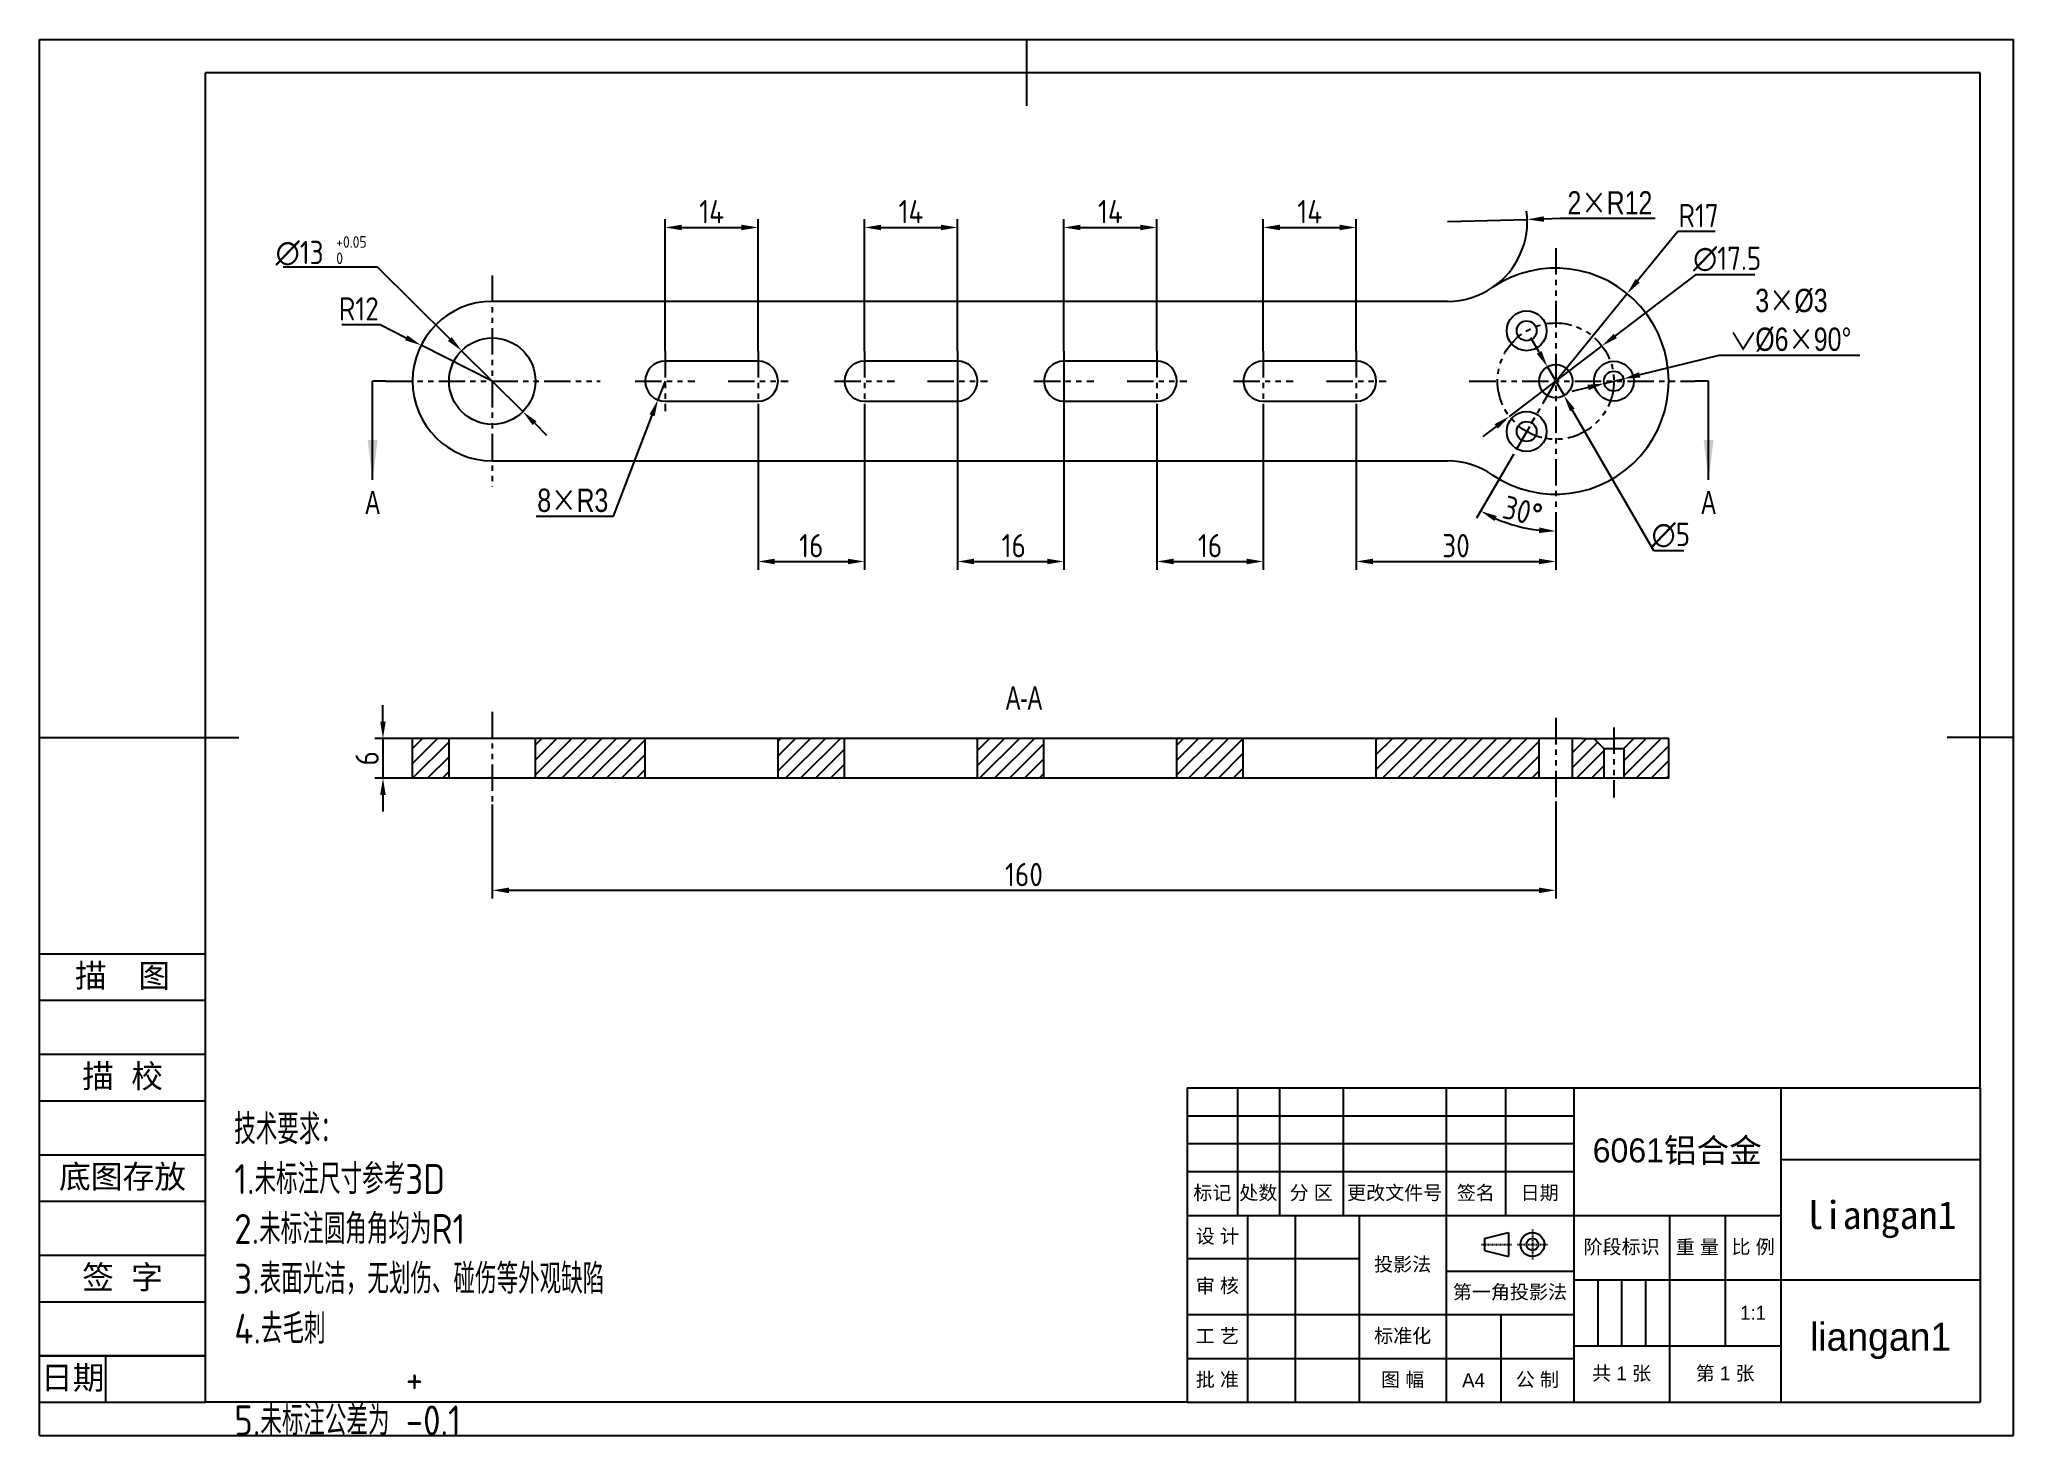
# Model space of a CAD drawing. Header units: millimetres. Extents: x 0 to 297, y 0 to 210.
import ezdxf
from ezdxf.enums import TextEntityAlignment as Align

# ---------------------------------------------------------------- set-up
doc = ezdxf.new("R2010")
doc.units = ezdxf.units.MM
doc.header["$LTSCALE"] = 0.25
doc.header["$PDMODE"] = 3
doc.header["$PDSIZE"] = 1
doc.linetypes.add('CENTER', pattern=[0.6, 0.375, -0.075, 0.075, -0.075])
doc.linetypes.add('PHANTOM2', pattern=[31.75, 15.875, -3.175, 3.175, -3.175, 3.175, -3.175])
doc.layers.get('0').update_dxf_attribs({"linetype": 'CONTINUOUS'})
doc.layers.get('Defpoints').update_dxf_attribs({"linetype": 'CONTINUOUS'})
for name, color, linetype in [('0细实线', 7, 'CONTINUOUS'), ('1尺寸线', 3, 'CONTINUOUS'), ('2双点画线', 6, 'PHANTOM2'), ('BMQZJ_DXF_TEXT', 7, 'CONTINUOUS'), ('后壳_DXF_FORMAT', 7, 'CONTINUOUS'), ('后壳_DXF_HATCHING', 7, 'CONTINUOUS'), ('连杆1_DXF_CONTINUOUS_LINE', 7, 'CONTINUOUS')]:
    doc.layers.add(name, color=color, linetype=linetype)
doc.styles.get("Standard").update_dxf_attribs({"font": 'CHANGFANGSONG.TTF'})
doc.styles.add('TEXTSTYLE_1', font='gdt', dxfattribs={"width": 0.8})
doc.styles.add('TEXTSTYLE_2', font='CHANGFANGSONG.TTF')
doc.styles.add('字母', font='gbenor.shx', dxfattribs={"height": 3.5, "bigfont": 'gbcbig.shx'})
doc.styles.add('汉字', font='gbenor.shx', dxfattribs={"height": 5, "bigfont": 'gbcbig.shx'})
doc.dimstyles.get("Standard").update_dxf_attribs({"dimtxt": 3.5, "dimasz": 3.5, "dimexe": 1.5, "dimexo": 0, "dimtad": 1, "dimdsep": 46, "dimtxsty": 'STANDARD', "dimblk": '_FILLED', "dimblk1": '_FILLED', "dimblk2": '_FILLED', "dimcen": 0.09, "dimclrt": 3, "dimazin": 2, "dimtol": 1, "dimtp": 0.01, "dimtm": 0.01, "dimtfac": 1, "dimtofl": 0, "dimtmove": 0, "dimatfit": 3, "dimldrblk": '_FILLED', "dimfxl": 1, "dimtolj": 1, "dimarcsym": 0})
doc.dimstyles.new('正常', dxfattribs={"dimtxt": 3.5, "dimasz": 2.5, "dimexe": 1.25, "dimexo": 0, "dimtad": 1, "dimtoh": 1, "dimdsep": 46, "dimtxsty": '字母', "dimcen": 2.5, "dimclrd": 3, "dimclre": 3, "dimclrt": 3, "dimadec": 0, "dimazin": 0, "dimtfac": 1, "dimtmove": 0, "dimatfit": 3, "dimfxl": 1, "dimarcsym": 0})

# ---------------------------------------------------------------- blocks, each defined once
blk = doc.blocks.new('*T5')
at = {"layer": '后壳_DXF_FORMAT', "color": 0, "linetype": 'ByBlock', "lineweight": -2, "transparency": 16777216}
for p, q in [((0, 67.48), (25, 67.48)), ((0, 0), (0, 67.48)), ((25, 0), (25, 67.48)), ((0, 60.48), (25, 60.48)), ((0, 52.36), (25, 52.36)), ((0, 45.36), (25, 45.36)), ((0, 37.24), (25, 37.24)), ((0, 30.24), (25, 30.24)), ((0, 22.12), (25, 22.12)), ((0, 15.12), (25, 15.12)), ((0, 7), (25, 7)), ((10, 0), (10, 7)), ((0, 0), (25, 0))]:
    blk.add_line(p, q, dxfattribs=at)
at = {"layer": '后壳_DXF_FORMAT', "color": 3, "linetype": 'Continuous', "transparency": 16777216, "char_height": 3.5, "attachment_point": 5, "style": 'TEXTSTYLE_2'}
for s, insert, width in [('{\\fSimSun|b0|i0|c134|p2;描  图}', (12.5, 63.98), 24.88), ('描  校', (12.5, 48.86), 24.88), ('底图存放', (12.5, 33.74), 24.88), ('签  字', (12.5, 18.62), 24.88), ('日期', (5, 3.5), 9.88)]:
    blk.add_mtext(s, dxfattribs=dict(at, insert=insert, width=width))
blk = doc.blocks.new('*T6')
at = {"layer": '后壳_DXF_FORMAT', "color": 0, "linetype": 'ByBlock', "lineweight": -2, "transparency": 16777216}
for p, q in [((0, 0), (119.32, 0)), ((0, 0), (0, -47.3)), ((7.55, 0), (7.55, -19.2)), ((13.86, 0), (13.86, -19.2)), ((23.46, 0), (23.46, -19.2)), ((38.96, 0), (38.96, -47.3)), ((47.87, 0), (47.87, -19.2)), ((58.15, 0), (58.15, -47.3)), ((89.32, 0), (89.32, -47.3)), ((119.32, 0), (119.32, -47.3)), ((0, -4.2), (58.15, -4.2)), ((0, -8.4), (58.15, -8.4)), ((89.32, -10.8), (119.32, -10.8)), ((0, -12.6), (58.15, -12.6)), ((0, -19.2), (89.32, -19.2)), ((9.06, -19.2), (9.06, -47.3)), ((16.26, -19.2), (16.26, -47.3)), ((25.86, -19.2), (25.86, -47.3)), ((72.55, -19.2), (72.55, -47.3)), ((80.95, -19.2), (80.95, -38.82)), ((0, -25.67), (25.86, -25.67)), ((38.96, -27.56), (58.15, -27.56)), ((58.15, -28.87), (119.32, -28.87)), ((61.75, -28.87), (61.75, -38.82)), ((65.35, -28.87), (65.35, -38.82)), ((68.95, -28.87), (68.95, -38.82)), ((0, -34.11), (58.15, -34.11)), ((47.18, -34.11), (47.18, -47.3)), ((0, -40.7), (58.15, -40.7)), ((58.15, -38.82), (89.32, -38.82)), ((0, -47.3), (119.32, -47.3))]:
    blk.add_line(p, q, dxfattribs=at)
at = {"layer": '后壳_DXF_FORMAT', "color": 3, "linetype": 'Continuous', "transparency": 16777216, "attachment_point": 5}
for s, insert, char_height, width in [('6061{\\fSimSun|b0|i0|c134|p2;铝合金}', (73.73, -9.6), 3.6, 31.0975), ('标记', (3.77, -15.9), 2.1, 7.474), ('处数', (10.7, -15.9), 2.1, 6.2372), ('分 区', (18.66, -15.9), 2.1, 9.528), ('更改文件号', (31.21, -15.9), 2.1, 15.4332), ('签名', (43.41, -15.9), 2.1, 8.836), ('日期', (53.01, -15.9), 2.1, 10.2064), ('设 计', (4.53, -22.43), 2.1, 8.9832), ('{\\fSimSun|b0|i0|c134|p2;阶段标识}', (65.35, -24.03), 2.1, 14.328), ('重 量', (76.75, -24.03), 2.1, 8.328), ('比 例', (85.13, -24.03), 2.1, 8.2975), ('投影法', (32.41, -26.65), 2.1, 13.0332), ('审 核', (4.53, -29.89), 2.1, 8.9832), ('第一角投影法', (48.55, -30.83), 2.1, 19.1144), ('1:1', (85.13, -33.84), 2.1, 8.2975), ('liangan1', (104.32, -38.08), 4.2, 29.928), ('工 艺', (4.53, -37.41), 2.1, 8.9832), ('标准化', (32.41, -37.41), 2.1, 13.0332), ('第 1 张', (80.93, -43.06), 2.1, 16.6975), ('批 准', (4.53, -44), 2.1, 8.9832), ('图 幅', (32.41, -44), 2.1, 13.0332), ('A4', (43.07, -44), 2.1, 8.1508), ('公 制', (52.67, -44), 2.1, 10.8917), ('共 1 张', (65.35, -43.06), 2.1, 14.328)]:
    blk.add_mtext(s, dxfattribs=dict(at, insert=insert, char_height=char_height, width=width))
at = {"layer": '后壳_DXF_FORMAT', "color": 0, "linetype": 'Continuous', "transparency": 16777216, "insert": (104.32, -19.83), "char_height": 4.2, "width": 29.928, "attachment_point": 5}
blk.add_mtext('{\\fSimSun|b0|i0|c134|p2;\\C3;liangan1}', dxfattribs=at)
blk = doc.blocks.new('FIRST_ANG02_BL2', base_point=(178, 28))
at = {"layer": '后壳_DXF_FORMAT', "color": 7, "linetype": 'Continuous'}
for p, q in [((170.5, 29.5), (176.5, 31)), ((176.5, 31), (176.5, 25)), ((170.5, 29.5), (170.5, 26.5)), ((170.5, 26.5), (176.5, 25))]:
    blk.add_line(p, q, dxfattribs=at)
at = {"layer": '后壳_DXF_FORMAT', "color": 1, "linetype": 'CENTER'}
for p, q in [((182.5, 31.75), (182.5, 24.25)), ((169.75, 28), (177.25, 28)), ((178.75, 28), (186.25, 28))]:
    blk.add_line(p, q, dxfattribs=at)
at = {"layer": '后壳_DXF_FORMAT', "color": 7, "linetype": 'Continuous'}
for radius in [3, 1.5]:
    blk.add_circle((182.5, 28), radius, dxfattribs=at)
blk = doc.blocks.new('*D163')
at = {"layer": '1尺寸线', "color": 3, "lineweight": -2, "transparency": 16777216}
for p, q in [((36.66, 175.82), (50.79, 175.82)), ((50.79, 175.82), (61.74, 164.95)), ((72.73, 154.02), (63.51, 163.19)), ((74.51, 152.26), (76.28, 150.5))]:
    blk.add_line(p, q, dxfattribs=at)
at = {"layer": '1尺寸线', "color": 3, "transparency": 16777216}
for points in [[(62.03, 165.24), (61.45, 164.65), (63.51, 163.19)], [(74.8, 152.56), (74.21, 151.97), (72.73, 154.02)]]:
    blk.add_solid(points, dxfattribs=at)
at = {"layer": 'Defpoints', "color": 0, "transparency": 16777216}
for p in [(63.51, 163.19), (72.73, 154.02)]:
    blk.add_point(p, dxfattribs=at)
at = {"layer": '1尺寸线', "color": 3, "transparency": 16777216, "insert": (42.38, 178.2), "char_height": 3.5, "attachment_point": 5, "style": '字母'}
blk.add_mtext('∅13 {\\H0.5x;\\S+0.05^ 0;}', dxfattribs=at)
blk = doc.blocks.new('*D164')
at = {"layer": '1尺寸线', "color": 3, "lineweight": -2, "transparency": 16777216}
for p, q in [((45.48, 167.11), (51.24, 167.11)), ((51.24, 167.11), (55.17, 165.13)), ((68.12, 158.61), (57.41, 164))]:
    blk.add_line(p, q, dxfattribs=at)
at = {"layer": '1尺寸线', "color": 3, "transparency": 16777216}
blk.add_solid([(55.36, 165.5), (54.99, 164.76), (57.41, 164)], dxfattribs=at)
at = {"layer": 'Defpoints', "color": 0, "transparency": 16777216}
for p in [(57.41, 164), (68.12, 158.61)]:
    blk.add_point(p, dxfattribs=at)
at = {"layer": '1尺寸线', "color": 3, "transparency": 16777216, "insert": (48.05, 169.48), "char_height": 3.5, "attachment_point": 5, "style": '字母'}
blk.add_mtext('R12', dxfattribs=at)
blk = doc.blocks.new('*D166')
at = {"layer": '1尺寸线', "color": 3, "lineweight": -2, "transparency": 16777216}
for p, q in [((94.12, 163.11), (94.12, 182.97)), ((96.62, 181.72), (105.62, 181.72)), ((108.12, 163.11), (108.12, 182.97))]:
    blk.add_line(p, q, dxfattribs=at)
at = {"layer": '1尺寸线', "color": 3, "transparency": 16777216}
for points in [[(96.62, 182.14), (96.62, 181.31), (94.12, 181.72)], [(105.62, 182.14), (105.62, 181.31), (108.12, 181.72)]]:
    blk.add_solid(points, dxfattribs=at)
at = {"layer": 'Defpoints', "color": 0, "transparency": 16777216}
for p in [(108.12, 181.72), (94.12, 163.11), (108.12, 163.11)]:
    blk.add_point(p, dxfattribs=at)
at = {"layer": '1尺寸线', "color": 3, "transparency": 16777216, "insert": (101.12, 184.1), "char_height": 3.5, "attachment_point": 5, "style": '字母'}
blk.add_mtext('14', dxfattribs=at)
blk = doc.blocks.new('*D170')
at = {"layer": '1尺寸线', "color": 3, "lineweight": -2, "transparency": 16777216}
for p, q in [((108.12, 154.11), (108.12, 130.23)), ((124.12, 154.11), (124.12, 130.23)), ((110.62, 131.48), (121.62, 131.48))]:
    blk.add_line(p, q, dxfattribs=at)
at = {"layer": '1尺寸线', "color": 3, "transparency": 16777216}
for points in [[(110.62, 131.9), (110.62, 131.06), (108.12, 131.48)], [(121.62, 131.9), (121.62, 131.06), (124.12, 131.48)]]:
    blk.add_solid(points, dxfattribs=at)
at = {"layer": 'Defpoints', "color": 0, "transparency": 16777216}
for p in [(108.12, 154.11), (124.12, 154.11), (124.12, 131.48)]:
    blk.add_point(p, dxfattribs=at)
at = {"layer": '1尺寸线', "color": 3, "transparency": 16777216, "insert": (116.12, 133.86), "char_height": 3.5, "attachment_point": 5, "style": '字母'}
blk.add_mtext('16', dxfattribs=at)
blk = doc.blocks.new('*D171')
at = {"layer": '1尺寸线', "color": 3, "linetype": 'ByBlock', "lineweight": -2, "transparency": 16777216}
for p, q in [((124.12, 163.11), (124.12, 182.97)), ((126.62, 181.72), (135.62, 181.72)), ((138.12, 163.11), (138.12, 182.97))]:
    blk.add_line(p, q, dxfattribs=at)
at = {"layer": '1尺寸线', "color": 3, "linetype": 'ByBlock', "transparency": 16777216}
for points in [[(126.62, 182.14), (126.62, 181.31), (124.12, 181.72)], [(135.62, 182.14), (135.62, 181.31), (138.12, 181.72)]]:
    blk.add_solid(points, dxfattribs=at)
at = {"layer": 'Defpoints', "color": 0, "linetype": 'ByBlock', "transparency": 16777216}
for p in [(138.12, 181.72), (124.12, 163.11), (138.12, 163.11)]:
    blk.add_point(p, dxfattribs=at)
at = {"layer": '1尺寸线', "color": 3, "linetype": 'ByBlock', "transparency": 16777216, "insert": (131.12, 184.1), "char_height": 3.5, "attachment_point": 5, "style": '字母'}
blk.add_mtext('14', dxfattribs=at)
blk = doc.blocks.new('*D183')
at = {"layer": '1尺寸线', "color": 3, "lineweight": -2, "transparency": 16777216}
for p, q in [((138.12, 163.11), (138.12, 130.23)), ((154.12, 163.11), (154.12, 130.23)), ((140.62, 131.48), (151.62, 131.48))]:
    blk.add_line(p, q, dxfattribs=at)
at = {"layer": '1尺寸线', "color": 3, "transparency": 16777216}
for points in [[(140.62, 131.9), (140.62, 131.06), (138.12, 131.48)], [(151.62, 131.9), (151.62, 131.06), (154.12, 131.48)]]:
    blk.add_solid(points, dxfattribs=at)
at = {"layer": 'Defpoints', "color": 0, "transparency": 16777216}
for p in [(138.12, 163.11), (154.12, 163.11), (154.12, 131.48)]:
    blk.add_point(p, dxfattribs=at)
at = {"layer": '1尺寸线', "color": 3, "transparency": 16777216, "insert": (146.58, 133.86), "char_height": 3.5, "attachment_point": 5, "style": '字母'}
blk.add_mtext('16', dxfattribs=at)
blk = doc.blocks.new('*D184')
at = {"layer": '1尺寸线', "color": 3, "lineweight": -2, "transparency": 16777216}
for p, q in [((154.12, 163.11), (154.12, 182.97)), ((156.62, 181.72), (165.62, 181.72)), ((168.12, 163.11), (168.12, 182.97))]:
    blk.add_line(p, q, dxfattribs=at)
at = {"layer": '1尺寸线', "color": 3, "transparency": 16777216}
for points in [[(156.62, 182.14), (156.62, 181.31), (154.12, 181.72)], [(165.62, 182.14), (165.62, 181.31), (168.12, 181.72)]]:
    blk.add_solid(points, dxfattribs=at)
at = {"layer": 'Defpoints', "color": 0, "transparency": 16777216}
for p in [(168.12, 181.72), (154.12, 163.11), (168.12, 163.11)]:
    blk.add_point(p, dxfattribs=at)
at = {"layer": '1尺寸线', "color": 3, "transparency": 16777216, "insert": (161.12, 184.1), "char_height": 3.5, "attachment_point": 5, "style": '字母'}
blk.add_mtext('14', dxfattribs=at)
blk = doc.blocks.new('*D185')
at = {"layer": '1尺寸线', "color": 3, "lineweight": -2, "transparency": 16777216}
for p, q in [((168.12, 154.11), (168.12, 130.23)), ((184.12, 154.11), (184.12, 130.23)), ((170.62, 131.48), (181.62, 131.48))]:
    blk.add_line(p, q, dxfattribs=at)
at = {"layer": '1尺寸线', "color": 3, "transparency": 16777216}
for points in [[(170.62, 131.9), (170.62, 131.06), (168.12, 131.48)], [(181.62, 131.9), (181.62, 131.06), (184.12, 131.48)]]:
    blk.add_solid(points, dxfattribs=at)
at = {"layer": 'Defpoints', "color": 0, "transparency": 16777216}
for p in [(168.12, 154.11), (184.12, 154.11), (184.12, 131.48)]:
    blk.add_point(p, dxfattribs=at)
at = {"layer": '1尺寸线', "color": 3, "transparency": 16777216, "insert": (176.12, 133.86), "char_height": 3.5, "attachment_point": 5, "style": '字母'}
blk.add_mtext('16', dxfattribs=at)
blk = doc.blocks.new('*D186')
at = {"layer": '1尺寸线', "color": 3, "lineweight": -2, "transparency": 16777216}
for p, q in [((184.12, 163.11), (184.12, 182.97)), ((186.62, 181.72), (195.62, 181.72)), ((198.12, 163.11), (198.12, 182.97))]:
    blk.add_line(p, q, dxfattribs=at)
at = {"layer": '1尺寸线', "color": 3, "transparency": 16777216}
for points in [[(186.62, 182.14), (186.62, 181.31), (184.12, 181.72)], [(195.62, 182.14), (195.62, 181.31), (198.12, 181.72)]]:
    blk.add_solid(points, dxfattribs=at)
at = {"layer": 'Defpoints', "color": 0, "transparency": 16777216}
for p in [(198.12, 181.72), (184.12, 163.11), (198.12, 163.11)]:
    blk.add_point(p, dxfattribs=at)
at = {"layer": '1尺寸线', "color": 3, "transparency": 16777216, "insert": (191.12, 184.1), "char_height": 3.5, "attachment_point": 5, "style": '字母'}
blk.add_mtext('14', dxfattribs=at)
blk = doc.blocks.new('*D187')
at = {"layer": '1尺寸线', "color": 3, "lineweight": -2, "transparency": 16777216}
for p, q in [((198.12, 154.11), (198.12, 130.23)), ((228.12, 138.61), (228.12, 130.23)), ((200.62, 131.48), (225.62, 131.48))]:
    blk.add_line(p, q, dxfattribs=at)
at = {"layer": '1尺寸线', "color": 3, "transparency": 16777216}
for points in [[(200.62, 131.9), (200.62, 131.06), (198.12, 131.48)], [(225.62, 131.9), (225.62, 131.06), (228.12, 131.48)]]:
    blk.add_solid(points, dxfattribs=at)
at = {"layer": 'Defpoints', "color": 0, "transparency": 16777216}
for p in [(198.12, 154.11), (228.12, 138.61), (228.12, 131.48)]:
    blk.add_point(p, dxfattribs=at)
at = {"layer": '1尺寸线', "color": 3, "transparency": 16777216, "insert": (213.12, 133.86), "char_height": 3.5, "attachment_point": 5, "style": '字母'}
blk.add_mtext('30', dxfattribs=at)
blk = doc.blocks.new('*D188')
at = {"layer": '1尺寸线', "color": 3, "lineweight": -2, "transparency": 16777216}
for p, q in [((94.12, 158.61), (93.05, 155.8)), ((86.35, 138.28), (92.16, 153.47)), ((74.75, 138.28), (86.35, 138.28))]:
    blk.add_line(p, q, dxfattribs=at)
at = {"layer": '1尺寸线', "color": 3, "transparency": 16777216}
blk.add_solid([(91.77, 153.62), (92.55, 153.32), (93.05, 155.8)], dxfattribs=at)
at = {"layer": 'Defpoints', "color": 0, "transparency": 16777216}
for p in [(94.12, 158.61), (93.05, 155.8)]:
    blk.add_point(p, dxfattribs=at)
at = {"layer": '1尺寸线', "color": 3, "transparency": 16777216, "insert": (80.24, 140.66), "char_height": 3.5, "attachment_point": 5, "style": 'TEXTSTYLE_1'}
blk.add_mtext('8{\\fMS Gothic|b0|i0|c128|p49;\\C256;×}R3', dxfattribs=at)
blk = doc.blocks.new('*D191')
at = {"layer": '1尺寸线', "color": 3, "lineweight": -2, "transparency": 16777216}
for p, q in [((246.51, 181.14), (240.45, 173.71)), ((252.1, 181.14), (246.51, 181.14)), ((228.12, 158.61), (238.87, 171.78))]:
    blk.add_line(p, q, dxfattribs=at)
at = {"layer": '1尺寸线', "color": 3, "transparency": 16777216}
blk.add_solid([(240.13, 173.98), (240.78, 173.45), (238.87, 171.78)], dxfattribs=at)
at = {"layer": 'Defpoints', "color": 0, "transparency": 16777216}
for p in [(238.87, 171.78), (228.12, 158.61)]:
    blk.add_point(p, dxfattribs=at)
at = {"layer": '1尺寸线', "color": 3, "transparency": 16777216, "insert": (249.62, 183.51), "char_height": 3.5, "attachment_point": 5, "style": '字母'}
blk.add_mtext('R17', dxfattribs=at)
blk = doc.blocks.new('*D193')
at = {"layer": '1尺寸线', "color": 3, "lineweight": -2, "transparency": 16777216}
for p, q in [((51.68, 107.37), (51.68, 109.87)), ((56.12, 104.87), (50.43, 104.87)), ((51.68, 104.87), (51.68, 98.87)), ((56.12, 98.87), (50.43, 98.87)), ((51.68, 96.37), (51.68, 93.87))]:
    blk.add_line(p, q, dxfattribs=at)
at = {"layer": '1尺寸线', "color": 3, "transparency": 16777216}
for points in [[(51.26, 107.37), (52.09, 107.37), (51.68, 104.87)], [(51.26, 96.37), (52.09, 96.37), (51.68, 98.87)]]:
    blk.add_solid(points, dxfattribs=at)
at = {"layer": 'Defpoints', "color": 0, "transparency": 16777216}
for p in [(56.12, 104.87), (51.68, 98.87), (56.12, 98.87)]:
    blk.add_point(p, dxfattribs=at)
at = {"layer": '1尺寸线', "color": 3, "transparency": 16777216, "insert": (49.3, 101.87), "char_height": 3.5, "attachment_point": 5, "rotation": 90, "style": '字母'}
blk.add_mtext('6', dxfattribs=at)
blk = doc.blocks.new('*D194')
at = {"layer": '1尺寸线', "color": 3, "lineweight": -2, "transparency": 16777216}
for p, q in [((211.84, 182.61), (223.84, 182.93)), ((228.84, 183.06), (226.34, 182.99)), ((243.1, 183.06), (228.84, 183.06))]:
    blk.add_line(p, q, dxfattribs=at)
blk.add_arc((211.84, 182.61), 12, 304.1484, 7.4991, dxfattribs=at)
at = {"layer": '1尺寸线', "color": 3, "transparency": 16777216}
blk.add_solid([(226.33, 183.41), (226.35, 182.58), (223.84, 182.93)], dxfattribs=at)
at = {"layer": 'Defpoints', "color": 0, "transparency": 16777216}
for p in [(211.84, 182.61), (223.84, 182.93)]:
    blk.add_point(p, dxfattribs=at)
at = {"layer": '1尺寸线', "color": 3, "transparency": 16777216, "insert": (236.28, 185.43), "char_height": 3.5, "attachment_point": 5, "style": '字母'}
blk.add_mtext('{\\Fgdt|c134;\\W0.8;2\\fMS Gothic|b0|i0|c128|p49;\\C256;×\\Fgdt|c134;\\C3;R12}', dxfattribs=at)
blk = doc.blocks.new('*D195')
at = {"layer": '1尺寸线', "color": 3, "lineweight": -2, "transparency": 16777216}
for p, q in [((228.12, 95.38), (228.12, 80.76)), ((68.12, 94.94), (68.12, 80.76)), ((70.62, 82.01), (225.62, 82.01))]:
    blk.add_line(p, q, dxfattribs=at)
at = {"layer": '1尺寸线', "color": 3, "transparency": 16777216}
for points in [[(70.62, 82.42), (70.62, 81.59), (68.12, 82.01)], [(225.62, 82.42), (225.62, 81.59), (228.12, 82.01)]]:
    blk.add_solid(points, dxfattribs=at)
at = {"layer": 'Defpoints', "color": 0, "transparency": 16777216}
for p in [(228.12, 95.38), (68.12, 94.94), (228.12, 82.01)]:
    blk.add_point(p, dxfattribs=at)
at = {"layer": '1尺寸线', "color": 3, "transparency": 16777216, "insert": (148.12, 84.38), "char_height": 3.5, "attachment_point": 5, "style": '字母'}
blk.add_mtext('160', dxfattribs=at)
blk = doc.blocks.new('*D197')
at = {"layer": '1尺寸线', "color": 3, "lineweight": -2, "transparency": 16777216}
for p, q in [((221.75, 147.56), (216.22, 137.98)), ((228.12, 138.61), (228.12, 134.79))]:
    blk.add_line(p, q, dxfattribs=at)
blk.add_arc((228.12, 158.61), 22.56, 246.3515, 263.6485, dxfattribs=at)
at = {"layer": '1尺寸线', "color": 3, "transparency": 16777216}
for points in [[(218.88, 137.56), (219.26, 138.31), (216.84, 139.06)], [(225.65, 136.6), (225.6, 135.76), (228.12, 136.04)]]:
    blk.add_solid(points, dxfattribs=at)
at = {"layer": 'Defpoints', "color": 0, "transparency": 16777216}
for p in [(228.12, 178.6), (228.12, 158.61), (221.75, 147.56), (220.41, 137.4), (228.12, 138.61)]:
    blk.add_point(p, dxfattribs=at)
at = {"layer": '1尺寸线', "color": 3, "transparency": 16777216, "insert": (223.14, 139.04), "char_height": 3.5, "attachment_point": 5, "rotation": 345.698, "style": '字母'}
blk.add_mtext('30°', dxfattribs=at)
blk = doc.blocks.new('*D198')
at = {"layer": '1尺寸线', "color": 3, "lineweight": -2, "transparency": 16777216}
for p, q in [((249.15, 174.59), (237.08, 165.41)), ((258.06, 174.59), (249.15, 174.59)), ((221.16, 153.31), (235.09, 163.9)), ((219.17, 151.8), (217.18, 150.28))]:
    blk.add_line(p, q, dxfattribs=at)
at = {"layer": '1尺寸线', "color": 3, "transparency": 16777216}
for points in [[(236.83, 165.75), (237.33, 165.08), (235.09, 163.9)], [(218.92, 152.13), (219.42, 151.46), (221.16, 153.31)]]:
    blk.add_solid(points, dxfattribs=at)
at = {"layer": 'Defpoints', "color": 0, "transparency": 16777216}
for p in [(235.09, 163.9), (221.16, 153.31)]:
    blk.add_point(p, dxfattribs=at)
at = {"layer": '1尺寸线', "color": 3, "transparency": 16777216, "insert": (253.92, 176.97), "char_height": 3.5, "attachment_point": 5, "style": '字母'}
blk.add_mtext('∅17.5', dxfattribs=at)
blk = doc.blocks.new('_FILLED')
at = {"color": 0, "linetype": 'ByBlock'}
blk.add_solid([(0, 0), (-1, 0.143), (-1, -0.143)], dxfattribs=at)
blk = doc.blocks.new('XSEC_FILLED')
at = {"color": 0, "linetype": 'ByBlock'}
blk.add_solid([(0, 0), (-1, 0.125), (-1, -0.125)], dxfattribs=at)
blk = doc.blocks.new('*D200')
at = {"layer": '1尺寸线', "color": 3, "lineweight": -2, "transparency": 16777216}
for p, q in [((225.62, 162.94), (224.38, 165.1)), ((226.87, 160.77), (229.37, 156.44)), ((242.86, 133.06), (230.62, 154.27)), ((247.4, 133.06), (242.86, 133.06))]:
    blk.add_line(p, q, dxfattribs=at)
at = {"layer": '1尺寸线', "color": 3, "transparency": 16777216}
for points in [[(225.99, 163.14), (225.26, 162.73), (226.87, 160.77)], [(230.98, 154.48), (230.26, 154.07), (229.37, 156.44)]]:
    blk.add_solid(points, dxfattribs=at)
at = {"layer": 'Defpoints', "color": 0, "transparency": 16777216}
for p in [(226.87, 160.77), (229.37, 156.44)]:
    blk.add_point(p, dxfattribs=at)
at = {"layer": '1尺寸线', "color": 3, "transparency": 16777216, "insert": (245.44, 135.44), "char_height": 3.5, "attachment_point": 5, "style": '字母'}
blk.add_mtext('∅5', dxfattribs=at)
blk = doc.blocks.new('*D201')
at = {"layer": '1尺寸线', "color": 3, "lineweight": -2, "transparency": 16777216}
for p, q in [((252.68, 162.47), (240.76, 159.55)), ((273.87, 162.47), (252.68, 162.47)), ((232.99, 157.66), (230.56, 157.06)), ((235.42, 158.25), (238.33, 158.96))]:
    blk.add_line(p, q, dxfattribs=at)
at = {"layer": '1尺寸线', "color": 3, "transparency": 16777216}
for points in [[(232.89, 158.06), (233.09, 157.25), (235.42, 158.25)], [(240.66, 159.96), (240.86, 159.15), (238.33, 158.96)]]:
    blk.add_solid(points, dxfattribs=at)
at = {"layer": 'Defpoints', "color": 0, "transparency": 16777216}
for p in [(235.42, 158.25), (238.33, 158.96)]:
    blk.add_point(p, dxfattribs=at)
at = {"layer": '1尺寸线', "color": 3, "transparency": 16777216, "insert": (263.59, 167.76), "char_height": 3.5, "attachment_point": 5, "style": '字母'}
blk.add_mtext('{\\Fgdt|c134;\\W0.8;3\\fMS Gothic|b0|i0|c128|p49;×\\Fgdt|c134;%%C3\\Pw%%C6\\fMS Gothic|b0|i0|c128|p49;×\\Fgdt|c134;90%%D}', dxfattribs=at)

msp = doc.modelspace()

# ---------------------------------------------------------------- hatches: boundary and pattern name
at = {"layer": '0细实线'}
h = msp.add_hatch(dxfattribs=at)
h.set_pattern_fill('ANSI31', color=2, scale=0.5)
h.set_pattern_definition([(45, (228.1233, 158.6053), (-1.122532, 1.122532), [])])
h.paths.add_polyline_path([(61.623, 104.868), (56.123, 104.868), (56.123, 98.868), (61.623, 98.868)])
h.paths.add_polyline_path([(91.123, 104.868), (74.623, 104.868), (74.623, 98.868), (91.123, 98.868)])
h.paths.add_polyline_path([(121.123, 104.868), (111.123, 104.868), (111.123, 98.868), (121.123, 98.868)])
h.paths.add_polyline_path([(151.123, 104.868), (141.123, 104.868), (141.123, 98.868), (151.123, 98.868)])
h.paths.add_polyline_path([(181.123, 104.868), (171.123, 104.868), (171.123, 98.868), (181.123, 98.868)])
h.paths.add_polyline_path([(225.623, 104.868), (224.123, 104.868), (221.313, 104.868), (201.123, 104.868), (201.123, 98.868), (225.623, 98.868)])
h.paths.add_polyline_path([(235.373, 103.368), (233.873, 104.868), (232.123, 104.868), (230.623, 104.868), (230.623, 98.868), (235.373, 98.868)])
h.paths.add_polyline_path([(245.123, 104.868), (239.873, 104.868), (238.373, 103.368), (238.373, 98.868), (245.123, 98.868)])

# ---------------------------------------------------------------- linework, layer by layer
for p, q in [((233.873, 104.868), (235.373, 103.368)), ((239.873, 104.868), (238.373, 103.368)), ((235.373, 103.368), (238.373, 103.368))]:
    msp.add_line(p, q, dxfattribs=at)
at = {"layer": '2双点画线'}
for p, q in [((228.123, 178.603), (228.123, 138.608)), ((68.123, 174.502), (68.123, 142.708)), ((94.123, 163.105), (94.123, 154.105)), ((108.123, 163.105), (108.123, 154.105)), ((124.123, 163.105), (124.123, 154.105)), ((138.123, 163.105), (138.123, 154.105)), ((154.123, 163.105), (154.123, 154.105)), ((168.123, 163.105), (168.123, 154.105)), ((184.123, 163.105), (184.123, 154.105)), ((198.123, 163.105), (198.123, 154.105)), ((52.123, 158.605), (84.355, 158.605)), ((89.623, 158.605), (98.623, 158.605)), ((103.623, 158.605), (112.623, 158.605)), ((119.623, 158.605), (128.623, 158.605)), ((133.623, 158.605), (142.623, 158.605)), ((149.623, 158.605), (158.623, 158.605)), ((163.623, 158.605), (172.623, 158.605)), ((179.623, 158.605), (188.623, 158.605)), ((193.623, 158.605), (202.623, 158.605)), ((215.123, 158.605), (249.123, 158.605)), ((228.123, 158.605), (221.748, 147.563)), ((68.123, 108.878), (68.123, 94.941)), ((228.123, 107.935), (228.123, 95.381)), ((236.873, 106.497), (236.873, 95.977))]:
    msp.add_line(p, q, dxfattribs=at)
msp.add_circle((228.123, 158.605), 8.75, dxfattribs=at)
at = {"layer": '后壳_DXF_FORMAT', "color": 1, "linetype": 'Continuous'}
for p, q in [((0, 0), (0, 210)), ((0, 210), (297, 210)), ((297, 0), (297, 210)), ((25, 12), (0, 12)), ((10, 5), (10, 12)), ((0, 0), (297, 0))]:
    msp.add_line(p, q, dxfattribs=at)
at = {"layer": '后壳_DXF_FORMAT', "color": 7, "linetype": 'Continuous'}
for p, q in [((148.5, 210), (148.5, 200)), ((25, 72.48), (25, 205)), ((292, 205), (25, 205)), ((292, 52.302), (292, 205)), ((0, 105), (30, 105)), ((297, 105), (287, 105)), ((172.684, 5), (25, 5))]:
    msp.add_line(p, q, dxfattribs=at)
at = {"layer": '后壳_DXF_HATCHING', "color": 7}
for p, q in [((52.123, 158.605), (50.123, 158.605)), ((251.123, 158.605), (249.123, 158.605))]:
    msp.add_line(p, q, dxfattribs=at)
at = {"layer": '连杆1_DXF_CONTINUOUS_LINE', "color": 7, "linetype": 'Continuous'}
for p, q in [((211.845, 170.605), (68.123, 170.605)), ((108.123, 161.605), (94.123, 161.605)), ((138.123, 161.605), (124.123, 161.605)), ((168.123, 161.605), (154.123, 161.605)), ((198.123, 161.605), (184.123, 161.605)), ((94.123, 155.605), (108.123, 155.605)), ((124.123, 155.605), (138.123, 155.605)), ((154.123, 155.605), (168.123, 155.605)), ((184.123, 155.605), (198.123, 155.605)), ((68.123, 146.605), (211.845, 146.605)), ((184.123, 104.868), (56.123, 104.868)), ((56.123, 98.868), (56.123, 104.868)), ((61.623, 98.868), (61.623, 104.868)), ((74.623, 98.868), (74.623, 104.868)), ((91.123, 98.868), (91.123, 104.868)), ((111.123, 98.868), (111.123, 104.868)), ((121.123, 98.868), (121.123, 104.868)), ((141.123, 98.868), (141.123, 104.868)), ((151.123, 98.868), (151.123, 104.868)), ((171.123, 98.868), (171.123, 104.868)), ((181.123, 98.868), (181.123, 104.868)), ((198.123, 104.868), (184.123, 104.868)), ((221.313, 104.868), (198.123, 104.868)), ((201.123, 98.868), (201.123, 104.868)), ((224.123, 104.868), (221.313, 104.868)), ((232.123, 104.868), (224.123, 104.868)), ((225.623, 98.868), (225.623, 104.868)), ((230.623, 98.868), (230.623, 104.868)), ((232.123, 104.868), (236.858, 104.868)), ((245.123, 104.868), (236.858, 104.868)), ((245.123, 98.868), (245.123, 104.868)), ((235.373, 103.368), (235.373, 98.868)), ((238.373, 103.368), (238.373, 98.868)), ((184.123, 98.868), (56.123, 98.868)), ((198.123, 98.868), (184.123, 98.868)), ((245.123, 98.868), (198.123, 98.868))]:
    msp.add_line(p, q, dxfattribs=at)
for centre, radius in [((223.748, 166.183), 3), ((223.748, 166.183), 1.5), ((68.123, 158.605), 6.5), ((228.123, 158.605), 2.5), ((236.873, 158.605), 3), ((236.873, 158.605), 1.5), ((223.748, 151.028), 3), ((223.748, 151.028), 1.5)]:
    msp.add_circle(centre, radius, dxfattribs=at)
for centre, radius, start, end in [((228.123, 158.605), 17, 235.85158, 124.14842), ((211.845, 182.605), 12, 270, 304.14842), ((68.123, 158.605), 12, 90, 270), ((94.123, 158.605), 3, 90, 270), ((108.123, 158.605), 3, 270, 90), ((124.123, 158.605), 3, 90, 270), ((138.123, 158.605), 3, 270, 90), ((154.123, 158.605), 3, 90, 270), ((168.123, 158.605), 3, 270, 90), ((184.123, 158.605), 3, 90, 270), ((198.123, 158.605), 3, 270, 90), ((211.845, 134.605), 12, 55.85158, 90)]:
    msp.add_arc(centre, radius, start, end, dxfattribs=at)

# ---------------------------------------------------------------- block references
for name, p in [('*T5', (0, 5)), ('*T6', (172.684, 52.302))]:
    msp.add_blockref(name, p)
at = {"layer": '后壳_DXF_FORMAT', "color": 1, "linetype": 'Continuous', "xscale": 0.6, "yscale": 0.6, "zscale": 0.6}
msp.add_blockref('FIRST_ANG02_BL2', (221.914, 28.737), dxfattribs=at)

# ---------------------------------------------------------------- texts
at = {"layer": '2双点画线', "color": 2, "insert": (29.306, 48.325), "char_height": 4.5, "attachment_point": 1, "style": '汉字'}
msp.add_mtext_dynamic_manual_height_columns('技术要求：\\P1.未标注尺寸参考3D\\P2.未标注圆角角均为R1\\P3.表面光洁，无划伤、碰伤等外观缺陷\\P4.去毛刺\\P5.未标注公差为 \\S+^ -;0.1', width=102.60538, gutter_width=1, heights=[43.325], dxfattribs=at)
at = {"layer": 'BMQZJ_DXF_TEXT', "linetype": 'Continuous', "width": 0.7}
for s, p in [('A', (50.123, 138.605)), ('A', (251.123, 138.605)), ('A-A', (148.123, 109.198))]:
    msp.add_text(s, height=3.5, dxfattribs=at).set_placement(p, align=Align.CENTER)

# ---------------------------------------------------------------- dimensions: what is measured, and where the dimension line sits
at = {"layer": '1尺寸线'}
dim = msp.add_radius_dim(center=(211.845, 182.605), mpoint=(223.84, 182.926), text='{\\Fgdt|c134;\\W0.8;2\\fMS Gothic|b0|i0|c128|p49;\\C256;×\\Fgdt|c134;\\C3;<>}', dimstyle='正常', dxfattribs=at)
dim.commit()
dim.dimension.update_dxf_attribs({"geometry": '*D194', "text_midpoint": (236.283, 185.434)})
for base, p1, p2, picture, middle in [((108.123, 181.724), (94.123, 163.105), (108.123, 163.105), '*D166', (101.123, 184.099)), ((168.123, 181.724), (154.123, 163.105), (168.123, 163.105), '*D184', (161.123, 184.099)), ((198.123, 181.724), (184.123, 163.105), (198.123, 163.105), '*D186', (191.123, 184.099)), ((184.123, 131.48), (168.123, 154.105), (184.123, 154.105), '*D185', (176.123, 133.855)), ((228.123, 82.007), (68.123, 94.941), (228.123, 95.381), '*D195', (148.123, 84.382))]:
    dim = msp.add_linear_dim(base=base, p1=p1, p2=p2, dimstyle='正常', dxfattribs=at)
    dim.commit()
    dim.dimension.update_dxf_attribs({"geometry": picture, "text_midpoint": middle})
at = {"layer": '1尺寸线', "linetype": 'ByBlock'}
dim = msp.add_linear_dim(base=(138.123, 181.724), p1=(124.123, 163.105), p2=(138.123, 163.105), dimstyle='正常', dxfattribs=at)
dim.commit()
dim.dimension.update_dxf_attribs({"geometry": '*D171', "text_midpoint": (131.123, 184.099)})
at = {"layer": '1尺寸线'}
for center, mpoint, picture, middle in [((228.123, 158.605), (238.872, 171.776), '*D191', (249.618, 181.14)), ((68.123, 158.605), (57.406, 164.003), '*D164', (48.05, 167.108))]:
    dim = msp.add_radius_dim(center=center, mpoint=mpoint, dimstyle='正常', dxfattribs=at)
    dim.commit()
    dim.dimension.update_dxf_attribs({"geometry": picture, "text_midpoint": middle, "dimtype": 164})
for p1, p2, text, picture, middle in [((72.734, 154.024), (63.512, 163.187), '<> {\\H0.5x;\\S+0.05^ 0;}', '*D163', (42.38, 175.823)), ((235.416, 158.249), (238.33, 158.961), '{\\Fgdt|c134;\\W0.8;3\\fMS Gothic|b0|i0|c128|p49;×\\Fgdt|c134;%%C3\\Pw%%C6\\fMS Gothic|b0|i0|c128|p49;×\\Fgdt|c134;90%%D}', '*D201', (252.676, 162.466))]:
    dim = msp.add_diameter_dim_2p(p1=p1, p2=p2, text=text, dimstyle='正常', dxfattribs=at)
    dim.commit()
    dim.dimension.update_dxf_attribs({"geometry": picture, "text_midpoint": middle, "dimtype": 163})
dim = msp.add_angular_dim_2l(base=(220.406, 137.402), line1=((228.123, 178.603), (228.123, 138.608)), line2=((228.123, 158.605), (221.748, 147.563)), dimstyle='正常', dxfattribs=at)
dim.commit()
dim.dimension.update_dxf_attribs({"geometry": '*D197', "text_midpoint": (222.549, 136.741), "dimtype": 162})
for p1, p2, picture, middle in [((221.158, 153.31), (235.089, 163.901), '*D198', (253.918, 174.59)), ((226.874, 160.771), (229.373, 156.44), '*D200', (245.44, 133.061))]:
    dim = msp.add_diameter_dim_2p(p1=p1, p2=p2, dimstyle='正常', dxfattribs=at)
    dim.commit()
    dim.dimension.update_dxf_attribs({"geometry": picture, "text_midpoint": middle, "dimtype": 163})
for base, p1, p2, picture, middle in [((154.123, 131.48), (138.123, 163.105), (154.123, 163.105), '*D183', (146.585, 131.48)), ((124.123, 131.48), (108.123, 154.105), (124.123, 154.105), '*D170', (116.123, 131.48)), ((228.123, 131.48), (198.123, 154.105), (228.123, 138.608), '*D187', (213.123, 131.48))]:
    dim = msp.add_linear_dim(base=base, p1=p1, p2=p2, dimstyle='正常', dxfattribs=at)
    dim.commit()
    dim.dimension.update_dxf_attribs({"geometry": picture, "text_midpoint": middle, "dimtype": 160})
dim = msp.add_radius_dim(center=(94.123, 158.605), mpoint=(93.052, 155.803), text='8{\\fMS Gothic|b0|i0|c128|p49;\\C256;×}<>', dimstyle='正常', override={"dimtxsty": 'TEXTSTYLE_1'}, dxfattribs=at)
dim.commit()
dim.dimension.update_dxf_attribs({"geometry": '*D188', "text_midpoint": (80.24, 138.282), "dimtype": 164})
dim = msp.add_linear_dim(base=(51.678, 98.868), p1=(56.123, 104.868), p2=(56.123, 98.868), angle=90, dimstyle='正常', dxfattribs=at)
dim.commit()
dim.dimension.update_dxf_attribs({"geometry": '*D193', "text_midpoint": (49.303, 101.868)})

# ---------------------------------------------------------------- leaders
at = {"layer": '后壳_DXF_HATCHING', "color": 7, "linetype": 'Continuous'}
for points in [[(50.123, 143.755), (50.123, 158.605)], [(251.123, 143.755), (251.123, 158.605)]]:
    msp.add_leader(points, dimstyle='STANDARD', override={"dimasz": 6, "dimtad": 0, "dimldrblk": 'XSEC_FILLED'}, dxfattribs=at)

doc.saveas('drawing.dxf')
